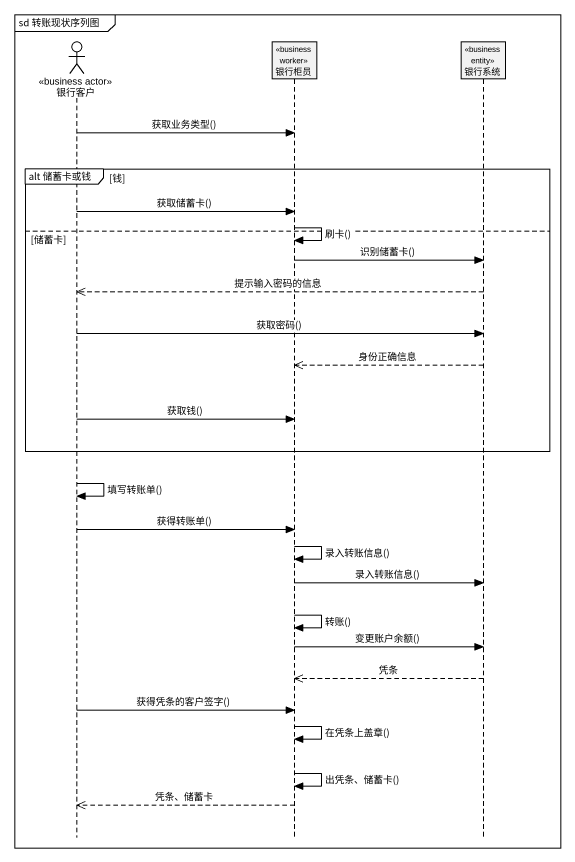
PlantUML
@startuml
mainframe sd 转账现状序列图
hide footbox
actor 银行客户 <<business actor>>
participant 银行柜员 <<business worker>>
participant 银行系统 <<business entity>>

银行客户 -> 银行柜员 : 获取业务类型()
group alt 储蓄卡或钱 [钱]
  银行客户 -> 银行柜员 : 获取储蓄卡()
  银行柜员 -> 银行柜员 : 刷卡()
else 储蓄卡
  银行柜员 -> 银行系统 : 识别储蓄卡()
  银行系统 -->> 银行客户 : 提示输入密码的信息
  银行客户 -> 银行系统 : 获取密码()
  银行系统 -->> 银行柜员 : 身份正确信息
  银行客户 -> 银行柜员 : 获取钱()
end
银行客户 -> 银行客户 : 填写转账单()
银行客户 -> 银行柜员 : 获得转账单()
银行柜员 -> 银行柜员 : 录入转账信息()
银行柜员 -> 银行系统 : 录入转账信息()
银行柜员 -> 银行柜员 : 转账()
银行柜员 -> 银行系统 : 变更账户余额()
银行系统 -->> 银行柜员 : 凭条
银行客户 -> 银行柜员 : 获得凭条的客户签字()
银行柜员 -> 银行柜员 : 在凭条上盖章()
银行柜员 -> 银行柜员 : 出凭条、储蓄卡()
银行柜员 -->> 银行客户 : 凭条、储蓄卡
@enduml
